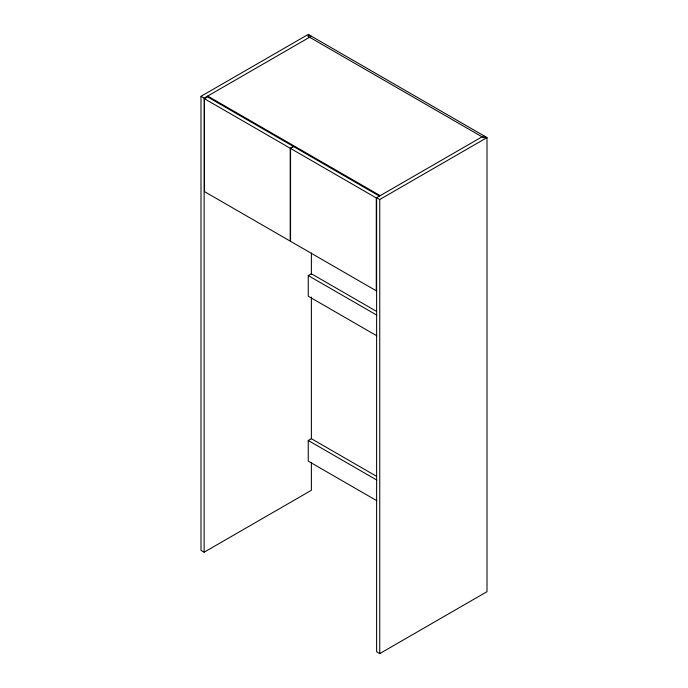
<?xml version="1.0" encoding="UTF-8"?>
<svg xmlns="http://www.w3.org/2000/svg" width="688" height="688" viewBox="0 0 688 688"><rect width="100%" height="100%" fill="white"/><g stroke="black" fill="none" stroke-linecap="round" stroke-linejoin="round"><path stroke-width="1.03" d="M311.38 462.379L311.38 490.286L204.13 552.206L200.999 550.4L200.999 96.32L308.25 34.4L487.001 137.6L487.001 591.68L379.75 653.6L376.62 651.794L376.62 197.714L379.75 199.52L487.001 137.6M309.591 35.174L307.803 36.206L483.87 137.858L485.659 136.826M200.999 96.32L204.13 98.126L311.38 36.206M204.491 98.745L207.613 96.939L293.329 146.424L290.198 148.23L204.491 98.745L204.491 191.625L290.198 241.11L290.198 148.23M483.87 135.794L376.267 197.92L376.267 290.8L290.551 241.316L290.551 148.436L293.681 146.63L379.389 196.114M376.878 335.839L308.25 296.218L308.25 275.578L311.38 273.772L376.293 311.251M376.878 500.752L308.25 461.132L308.25 440.492L311.38 438.686L376.293 476.165M207.707 96.062L380.197 195.65M290.551 148.436L376.267 197.92M308.25 275.578L376.878 315.199M308.25 440.492L376.878 480.112M379.75 199.52L379.75 653.6M311.38 253.046L311.38 274.521M311.38 297.061L311.38 438.763M204.13 98.126L204.13 552.206"/></g></svg>
